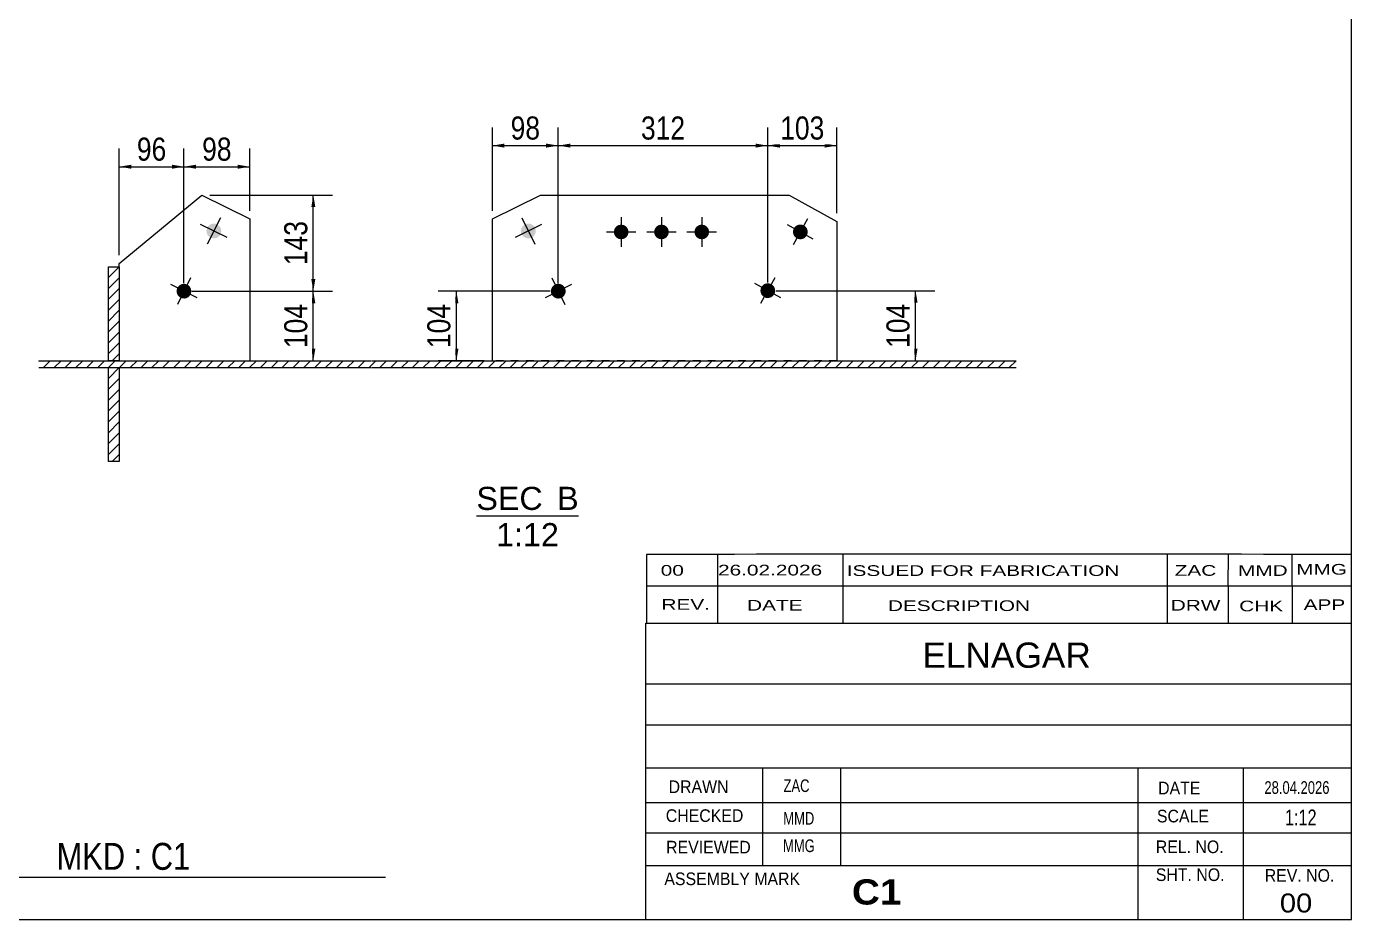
# Model space of a CAD drawing. Header units: millimetres. Extents: x -290 to 123, y -159 to 128.
# Drawn here: x -41.7 to 122.8, y -158.6 to -47.9 of the extents above; entities that cross this region are included whole.
import ezdxf

# ---------------------------------------------------------------- set-up
doc = ezdxf.new("R2010")
doc.units = ezdxf.units.MM
doc.linetypes.add('DXK_LINE_DOT1', pattern=[1.8814, 0.9407, -0.9407])
doc.styles.add('Arial', font='ARIAL.TTF', dxfattribs={"height": 0.2})
doc.styles.add('Arial Bold', font='ARIALBD.TTF', dxfattribs={"height": 0.2})
doc.styles.add('Arial Narrow', font='ARIALN.TTF', dxfattribs={"height": 0.2})

# ---------------------------------------------------------------- blocks, each defined once
blk = doc.blocks.new('Unknown-622979686-1210')
at = {"color": 5, "linetype": 'Continuous'}
for p, q in [((122.75, -158.63), (122.75, 128.37)), ((-287.25, -158.63), (122.75, -158.63))]:
    blk.add_line(p, q, dxfattribs=at)
blk = doc.blocks.new('Unknown-622979686-13 - 2855')
at = {"color": 1, "linetype": 'Continuous'}
blk.add_line((14.13, -108.58), (26.82, -108.58), dxfattribs=at)
at = {"color": 0, "linetype": 'Continuous'}
for points in [[(22.35, -107.83), (22.35, -104.83), (14.13, -104.83), (14.13, -107.83)], [(26.82, -107.83), (26.82, -104.83), (24.15, -104.83), (24.15, -107.83)], [(24.36, -112.33), (24.36, -109.33), (16.58, -109.33), (16.58, -112.33)]]:
    blk.add_wipeout(points, dxfattribs=at)
at = {"color": 136, "linetype": 'Continuous', "style": 'Arial'}
for s, height, p in [('SEC', 2.865, (14.13, -107.83)), ('B', 2.87, (24.15, -107.83)), ('1:12', 2.865, (16.58, -112.33))]:
    blk.add_text(s, height=height, dxfattribs=at).set_placement(p)
blk = doc.blocks.new('Part-622979686-2893 - 2855')
at = {"color": 2, "linetype": 'Continuous'}
for p, q in [((16.11, -71.74), (22.08, -68.77)), ((22.08, -68.77), (52.95, -68.77)), ((52.95, -68.77), (58.87, -72.04)), ((16.11, -89.33), (16.11, -71.74)), ((58.87, -72.04), (58.87, -89.33))]:
    blk.add_line(p, q, dxfattribs=at)
at = {"color": 7, "linetype": 'DXK_LINE_DOT1'}
blk.add_line((58.87, -89.33), (16.11, -89.33), dxfattribs=at)
blk = doc.blocks.new('Bolt-622979686-2910 - 2855')
at = {"linetype": 'Continuous'}
for points in [[(55.14, -73.79, -1), (53.54, -72.9, -1)], [(51.1, -81.08, -1), (49.5, -80.19, -1)]]:
    blk.add_hatch(color=3, dxfattribs=at).paths.add_polyline_path(points)
at = {"color": 3, "linetype": 'Continuous'}
for p, q in [((55.23, -71.74), (53.45, -74.95)), ((55.94, -74.23), (52.73, -72.46)), ((51.91, -81.52), (48.7, -79.75)), ((51.19, -79.03), (49.41, -82.24))]:
    blk.add_line(p, q, dxfattribs=at)
blk = doc.blocks.new('Part-622979686-2894 - 2855')
at = {"linetype": 'Continuous'}
h = blk.add_hatch(dxfattribs=at)
h.set_pattern_fill('', scale=0.3, style=0, pattern_type=0)
h.set_pattern_definition([(45, (-31.5201, -90.1657), (-0.67352, 0.67352), [])])
h.paths.add_polyline_path([(-30.19, -90.17), (-31.52, -90.17), (-31.52, -101.83), (-30.19, -101.83)])
at = {"color": 2, "linetype": 'Continuous'}
for p, q in [((-31.52, -90.17), (-30.19, -90.17)), ((-31.52, -101.83), (-31.52, -90.17)), ((-30.19, -90.17), (-30.19, -101.83)), ((-30.19, -101.83), (-31.52, -101.83))]:
    blk.add_line(p, q, dxfattribs=at)
blk = doc.blocks.new('Part-622979686-2895 - 2855')
at = {"linetype": 'Continuous'}
h = blk.add_hatch(dxfattribs=at)
h.set_pattern_fill('', scale=0.3, style=0, pattern_type=0)
h.set_pattern_definition([(45, (-31.5201, -77.6657), (-0.67352, 0.67352), [])])
h.paths.add_polyline_path([(-30.19, -77.67), (-31.52, -77.67), (-31.52, -89.33), (-30.19, -89.33)])
at = {"color": 2, "linetype": 'Continuous'}
for p, q in [((-31.52, -77.67), (-30.19, -77.67)), ((-31.52, -89.33), (-31.52, -77.67)), ((-30.19, -77.67), (-30.19, -89.33)), ((-30.19, -89.33), (-31.52, -89.33))]:
    blk.add_line(p, q, dxfattribs=at)
blk = doc.blocks.new('Part-622979686-2896 - 2855')
at = {"color": 2, "linetype": 'Continuous'}
for p, q in [((-30.19, -77.25), (-19.96, -68.77)), ((-19.96, -68.77), (-13.99, -71.74)), ((-13.99, -71.74), (-13.99, -89.33)), ((-30.19, -77.67), (-30.19, -77.25))]:
    blk.add_line(p, q, dxfattribs=at)
at = {"color": 7, "linetype": 'DXK_LINE_DOT1'}
for p, q in [((-30.19, -77.67), (-30.19, -89.33)), ((-30.19, -89.33), (-13.99, -89.33))]:
    blk.add_line(p, q, dxfattribs=at)
blk = doc.blocks.new('Part-622979686-2899 - 2855')
at = {"linetype": 'Continuous'}
h = blk.add_hatch(dxfattribs=at)
h.set_pattern_fill('', scale=0.3, style=0, pattern_type=0)
h.set_pattern_definition([(45, (81.1157, -89.3324), (-0.673519, 0.673519), [])])
h.paths.add_polyline_path([(81.12, -90.17), (81.12, -89.33), (-40.17, -89.33), (-40.17, -90.17)])
at = {"color": 2, "linetype": 'Continuous'}
for p, q in [((-40.17, -89.33), (1.01, -89.33)), ((-40.17, -90.17), (1.01, -90.17)), ((1.11, -89.33), (81.12, -89.33)), ((1.11, -90.17), (81.12, -90.17))]:
    blk.add_line(p, q, dxfattribs=at)
blk = doc.blocks.new('Bolt-622979686-2911 - 2855')
at = {"linetype": 'Continuous'}
for points in [[(21.4, -72.83, -1), (19.76, -73.64, -1)], [(25.12, -80.29, -1), (23.47, -81.1, -1)]]:
    blk.add_hatch(color=3, dxfattribs=at).paths.add_polyline_path(points)
at = {"color": 3, "linetype": 'Continuous'}
for p, q in [((19.77, -71.59), (21.4, -74.88)), ((22.22, -72.42), (18.94, -74.05)), ((25.94, -79.88), (22.65, -81.51)), ((23.48, -79.06), (25.11, -82.34))]:
    blk.add_line(p, q, dxfattribs=at)
blk = doc.blocks.new('Bolt-622979686-2912 - 2855')
at = {"linetype": 'Continuous'}
for points in [[(-17.63, -73.64, -1), (-19.28, -72.83, -1)], [(-21.35, -81.1, -1), (-22.99, -80.29, -1)]]:
    blk.add_hatch(color=3, dxfattribs=at).paths.add_polyline_path(points)
at = {"color": 3, "linetype": 'Continuous'}
for p, q in [((-17.64, -71.59), (-19.27, -74.88)), ((-16.81, -74.05), (-20.1, -72.42)), ((-20.53, -81.51), (-23.81, -79.88)), ((-21.35, -79.06), (-22.98, -82.34))]:
    blk.add_line(p, q, dxfattribs=at)
blk = doc.blocks.new('Bolt-622979686-2915 - 2855')
at = {"linetype": 'Continuous'}
for points in [[(33.02, -73.35, -1), (31.19, -73.35, -1)], [(38.02, -73.35, -1), (36.19, -73.35, -1)], [(43.02, -73.35, -1), (41.19, -73.35, -1)]]:
    blk.add_hatch(color=3, dxfattribs=at).paths.add_polyline_path(points)
at = {"color": 3, "linetype": 'Continuous'}
for p, q in [((32.1, -71.52), (32.1, -75.18)), ((37.1, -71.52), (37.1, -75.18)), ((42.1, -71.52), (42.1, -75.18)), ((30.27, -73.35), (33.94, -73.35)), ((35.27, -73.35), (38.94, -73.35)), ((40.27, -73.35), (43.94, -73.35))]:
    blk.add_line(p, q, dxfattribs=at)
blk = doc.blocks.new('StraightDimension-622979686-2980 - 2855')
at = {"linetype": 'Continuous'}
for points in [[(-6.36, -70.27), (-6.11, -68.77), (-5.86, -70.27)], [(-5.86, -79.2), (-6.11, -80.7), (-6.36, -79.2)]]:
    blk.add_hatch(color=7, dxfattribs=at).paths.add_polyline_path(points)
at = {"color": 7, "linetype": 'Continuous'}
for p, q in [((-18.96, -68.77), (-3.71, -68.77)), ((-6.11, -80.7), (-6.11, -68.77)), ((-21.17, -80.7), (-3.71, -80.7))]:
    blk.add_line(p, q, dxfattribs=at)
at = {"color": 0}
blk.add_wipeout([(-6.26, -71.39), (-10.46, -71.39), (-10.46, -78.07), (-6.26, -78.07)], dxfattribs=at)
at = {"color": 3, "style": 'Arial Narrow'}
blk.add_text('143', height=2.863, rotation=90.0002, dxfattribs=at).set_placement((-6.86, -77.47))
blk = doc.blocks.new('StraightDimension-622979686-2959 - 2855')
at = {"linetype": 'Continuous'}
for points in [[(17.61, -62.89), (16.11, -62.64), (17.61, -62.39)], [(22.79, -62.39), (24.29, -62.64), (22.79, -62.89)]]:
    blk.add_hatch(color=7, dxfattribs=at).paths.add_polyline_path(points)
at = {"color": 7, "linetype": 'Continuous'}
for p, q in [((16.11, -70.74), (16.11, -60.39)), ((24.29, -79.7), (24.29, -60.39)), ((16.11, -62.64), (24.29, -62.64))]:
    blk.add_line(p, q, dxfattribs=at)
at = {"color": 0}
blk.add_wipeout([(22.63, -62.49), (22.63, -58.29), (17.78, -58.29), (17.78, -62.49)], dxfattribs=at)
at = {"color": 3, "style": 'Arial Narrow'}
blk.add_text('98', height=2.863, dxfattribs=at).set_placement((18.38, -61.89))
blk = doc.blocks.new('StraightDimension-622979686-2919 - 2855')
at = {"linetype": 'Continuous'}
for points in [[(-20.67, -65.51), (-22.17, -65.26), (-20.67, -65.01)], [(-15.49, -65.01), (-13.99, -65.26), (-15.49, -65.51)]]:
    blk.add_hatch(color=7, dxfattribs=at).paths.add_polyline_path(points)
at = {"color": 7, "linetype": 'Continuous'}
for p, q in [((-22.17, -79.7), (-22.17, -63.01)), ((-13.99, -70.74), (-13.99, -63.01)), ((-22.17, -65.26), (-13.99, -65.26))]:
    blk.add_line(p, q, dxfattribs=at)
at = {"color": 0}
blk.add_wipeout([(-15.65, -65.11), (-15.65, -60.91), (-20.51, -60.91), (-20.51, -65.11)], dxfattribs=at)
at = {"color": 3, "style": 'Arial Narrow'}
blk.add_text('98', height=2.863, dxfattribs=at).set_placement((-19.91, -64.51))
blk = doc.blocks.new('StraightDimension-622979686-2929 - 2855')
at = {"linetype": 'Continuous'}
for points in [[(-28.69, -65.51), (-30.19, -65.26), (-28.69, -65.01)], [(-23.67, -65.01), (-22.17, -65.26), (-23.67, -65.51)]]:
    blk.add_hatch(color=7, dxfattribs=at).paths.add_polyline_path(points)
at = {"color": 7, "linetype": 'Continuous'}
for p, q in [((-30.19, -76.25), (-30.19, -63.01)), ((-22.17, -79.7), (-22.17, -63.01)), ((-30.19, -65.26), (-22.17, -65.26))]:
    blk.add_line(p, q, dxfattribs=at)
at = {"color": 0}
blk.add_wipeout([(-23.75, -65.11), (-23.75, -60.91), (-28.61, -60.91), (-28.61, -65.11)], dxfattribs=at)
at = {"color": 3, "style": 'Arial Narrow'}
blk.add_text('96', height=2.863, dxfattribs=at).set_placement((-28.01, -64.51))
blk = doc.blocks.new('StraightDimension-622979686-2940 - 2855')
at = {"linetype": 'Continuous'}
for points in [[(11.4, -82.2), (11.65, -80.7), (11.9, -82.2)], [(11.9, -87.83), (11.65, -89.33), (11.4, -87.83)]]:
    blk.add_hatch(color=7, dxfattribs=at).paths.add_polyline_path(points)
at = {"color": 7, "linetype": 'Continuous'}
for p, q in [((23.29, -80.7), (9.4, -80.7)), ((11.65, -89.33), (11.65, -80.7)), ((15.11, -89.33), (9.4, -89.33))]:
    blk.add_line(p, q, dxfattribs=at)
at = {"color": 0}
blk.add_wipeout([(11.5, -81.67), (7.3, -81.67), (7.3, -88.36), (11.5, -88.36)], dxfattribs=at)
at = {"color": 3, "style": 'Arial Narrow'}
blk.add_text('104', height=2.863, rotation=90.0002, dxfattribs=at).set_placement((10.9, -87.76))
blk = doc.blocks.new('StraightDimension-622979686-2949 - 2855')
at = {"linetype": 'Continuous'}
for points in [[(51.8, -62.89), (50.3, -62.64), (51.8, -62.39)], [(57.37, -62.39), (58.87, -62.64), (57.37, -62.89)]]:
    blk.add_hatch(color=7, dxfattribs=at).paths.add_polyline_path(points)
at = {"color": 7, "linetype": 'Continuous'}
for p, q in [((50.3, -79.64), (50.3, -60.39)), ((58.87, -71.04), (58.87, -60.39)), ((50.3, -62.64), (58.87, -62.64))]:
    blk.add_line(p, q, dxfattribs=at)
at = {"color": 0}
blk.add_wipeout([(57.93, -62.49), (57.93, -58.29), (51.24, -58.29), (51.24, -62.49)], dxfattribs=at)
at = {"color": 3, "style": 'Arial Narrow'}
blk.add_text('103', height=2.863, dxfattribs=at).set_placement((51.84, -61.89))
blk = doc.blocks.new('StraightDimension-622979686-2969 - 2855')
at = {"linetype": 'Continuous'}
for points in [[(25.79, -62.89), (24.29, -62.64), (25.79, -62.39)], [(48.8, -62.39), (50.3, -62.64), (48.8, -62.89)]]:
    blk.add_hatch(color=7, dxfattribs=at).paths.add_polyline_path(points)
at = {"color": 7, "linetype": 'Continuous'}
for p, q in [((24.29, -79.7), (24.29, -60.39)), ((50.3, -79.64), (50.3, -60.39)), ((24.29, -62.64), (50.3, -62.64))]:
    blk.add_line(p, q, dxfattribs=at)
at = {"color": 0}
blk.add_wipeout([(40.64, -62.49), (40.64, -58.29), (33.96, -58.29), (33.96, -62.49)], dxfattribs=at)
at = {"color": 3, "style": 'Arial Narrow'}
blk.add_text('312', height=2.863, dxfattribs=at).set_placement((34.56, -61.89))
blk = doc.blocks.new('StraightDimension-622979686-2990 - 2855')
at = {"linetype": 'Continuous'}
for points in [[(-6.36, -82.2), (-6.11, -80.7), (-5.86, -82.2)], [(-5.86, -87.83), (-6.11, -89.33), (-6.36, -87.83)]]:
    blk.add_hatch(color=7, dxfattribs=at).paths.add_polyline_path(points)
at = {"color": 7, "linetype": 'Continuous'}
for p, q in [((-21.17, -80.7), (-3.71, -80.7)), ((-6.11, -89.33), (-6.11, -80.7)), ((-12.99, -89.33), (-3.71, -89.33))]:
    blk.add_line(p, q, dxfattribs=at)
at = {"color": 0}
blk.add_wipeout([(-6.26, -81.67), (-10.46, -81.67), (-10.46, -88.36), (-6.26, -88.36)], dxfattribs=at)
at = {"color": 3, "style": 'Arial Narrow'}
blk.add_text('104', height=2.863, rotation=90.0002, dxfattribs=at).set_placement((-6.86, -87.76))
blk = doc.blocks.new('StraightDimension-622979686-2999 - 2855')
at = {"linetype": 'Continuous'}
for points in [[(68.39, -82.14), (68.64, -80.64), (68.89, -82.14)], [(68.89, -87.83), (68.64, -89.33), (68.39, -87.83)]]:
    blk.add_hatch(color=7, dxfattribs=at).paths.add_polyline_path(points)
at = {"color": 7, "linetype": 'Continuous'}
for p, q in [((51.3, -80.64), (71.04, -80.64)), ((68.64, -89.33), (68.64, -80.64)), ((59.87, -89.33), (71.04, -89.33))]:
    blk.add_line(p, q, dxfattribs=at)
at = {"color": 0}
blk.add_wipeout([(68.49, -81.64), (64.29, -81.64), (64.29, -88.33), (68.49, -88.33)], dxfattribs=at)
at = {"color": 3, "style": 'Arial Narrow'}
blk.add_text('104', height=2.863, rotation=90.0002, dxfattribs=at).set_placement((67.89, -87.73))
blk = doc.blocks.new('CBS_CALLOFF-622979686-33687')
at = {"color": 7, "linetype": 'Continuous'}
blk.add_line((-113.37, -153.36), (2.86, -153.38), dxfattribs=at)
at = {"color": 3, "linetype": 'Continuous', "style": 'Arial Narrow'}
blk.add_text('QTY= 1 Nos.      COLUMN     MKD : C1', height=3.3405, dxfattribs=at).set_placement((-88.48, -152.47))
blk = doc.blocks.new('CBS_NAME_BLOG-622979686-33688')
at = {"color": 7, "linetype": 'Continuous'}
for p, q in [((35.16, -121.88), (122.68, -121.88)), ((35.16, -158.59), (35.16, -121.88)), ((35.16, -129.42), (122.68, -129.42)), ((35.23, -134.47), (122.75, -134.47)), ((35.16, -139.84), (122.68, -139.84)), ((49.68, -151.95), (49.68, -139.85)), ((59.37, -151.93), (59.37, -139.86)), ((96.28, -158.59), (96.28, -139.86)), ((109.33, -158.59), (109.33, -139.85)), ((35.17, -144.14), (122.75, -144.12)), ((35.16, -147.89), (122.68, -147.89)), ((35.16, -151.93), (122.68, -151.93)), ((35.16, -158.63), (122.75, -158.63))]:
    blk.add_line(p, q, dxfattribs=at)
at = {"color": 3, "linetype": 'Continuous', "style": 'Arial'}
blk.add_text('ELNAGAR', height=3.133, dxfattribs=at).set_placement((69.48, -127.41))
at = {"color": 3, "linetype": 'Continuous'}
for s, height, style, width, p in [('DRAWN', 1.566, 'Arial', 0.9, (37.99, -142.95)), ('ZAC', 1.565, 'Arial Narrow', 0.9, (52.25, -142.82)), ('DATE', 1.566, 'Arial', 0.9, (98.75, -143.11)), ('28.04.2026', 1.565, 'Arial Narrow', 0.9, (111.94, -143.05)), ('CHECKED', 1.566, 'Arial', 0.9, (37.64, -146.53)), ('MMD', 1.565, 'Arial Narrow', 0.9, (52.22, -146.87)), ('SCALE', 1.566, 'Arial', 0.9, (98.6, -146.59)), ('1:12', 1.957, 'Arial Narrow', 0.9, (114.49, -146.95)), ('REVIEWED', 1.566, 'Arial', 0.9, (37.68, -150.44)), ('MMG', 1.565, 'Arial Narrow', 0.9, (52.19, -150.27)), ('REL. NO.', 1.566, 'Arial', 0.9, (98.46, -150.4)), ('ASSEMBLY MARK', 1.5663, 'Arial', 0.9, (37.46, -154.37)), ('SHT. NO.', 1.566, 'Arial', 0.9, (98.46, -153.86)), ('REV. NO.', 1.566, 'Arial', 0.9, (111.98, -153.95)), ('C1', 3.131, 'Arial Bold', 1.1, (60.74, -156.78))]:
    blk.add_text(s, height=height, dxfattribs=dict(at, style=style, width=width)).set_placement(p)
at = {"color": 3, "style": 'Arial', "width": 1.1}
blk.add_text('00', height=2.349, dxfattribs=at).set_placement((113.86, -157.76))
blk = doc.blocks.new('CBS_REVISION-622979686-33689')
at = {"color": 7, "linetype": 'Continuous'}
for p, q in [((35.24, -113.35), (35.24, -117.25)), ((44.05, -113.34), (44.05, -117.25)), ((59.64, -117.25), (59.64, -113.32)), ((99.9, -117.25), (99.91, -113.33)), ((107.46, -117.25), (107.47, -113.33)), ((115.39, -117.25), (115.38, -113.34)), ((35.24, -117.25), (122.74, -117.25)), ((35.24, -117.25), (35.24, -121.88)), ((44.04, -117.25), (44.04, -121.88)), ((59.63, -117.25), (59.63, -121.82)), ((99.89, -117.25), (99.89, -121.88)), ((107.43, -117.25), (107.43, -121.88)), ((115.38, -117.25), (115.38, -121.88)), ((35.24, -121.88), (122.74, -121.88))]:
    blk.add_line(p, q, dxfattribs=at)
blk.add_arc((79, -28086.63), 27973.31, 89.910387, 90.089622, dxfattribs=at)
at = {"color": 7, "style": 'Arial Narrow', "width": 1.7}
for s, height, p in [('00', 1.326, (37.01, -115.99)), ('26.02.2026', 1.326, (44.12, -115.96)), ('ISSUED FOR FABRICATION', 1.3257, (60.1, -116.02)), ('ZAC', 1.326, (100.8, -116)), ('MMD', 1.326, (108.66, -116.01))]:
    blk.add_text(s, height=height, dxfattribs=at).set_placement(p)
at = {"color": 7, "linetype": 'Continuous', "style": 'Arial Narrow', "width": 1.7}
for s, height, p in [('MMG', 1.326, (115.88, -115.86)), ('REV.', 1.326, (37.1, -120.21)), ('DATE', 1.326, (47.73, -120.32)), ('DESCRIPTION', 1.3257, (65.21, -120.37)), ('DRW', 1.326, (100.32, -120.32)), ('CHK', 1.326, (108.81, -120.41)), ('APP', 1.326, (116.81, -120.25))]:
    blk.add_text(s, height=height, dxfattribs=at).set_placement(p)

msp = doc.modelspace()

# ---------------------------------------------------------------- block references
for name in ['Unknown-622979686-1210', 'Part-622979686-2896 - 2855', 'Part-622979686-2893 - 2855', 'Bolt-622979686-2912 - 2855', 'Bolt-622979686-2911 - 2855', 'Bolt-622979686-2915 - 2855', 'Bolt-622979686-2910 - 2855', 'Part-622979686-2895 - 2855', 'Part-622979686-2899 - 2855', 'Part-622979686-2894 - 2855', 'CBS_REVISION-622979686-33689', 'CBS_NAME_BLOG-622979686-33688', 'CBS_CALLOFF-622979686-33687']:
    msp.add_blockref(name, (0, 0))

# ---------------------------------------------------------------- next in the draw order: block references
for name in ['StraightDimension-622979686-2959 - 2855', 'StraightDimension-622979686-2949 - 2855', 'StraightDimension-622979686-2980 - 2855', 'StraightDimension-622979686-2940 - 2855', 'StraightDimension-622979686-2999 - 2855', 'Unknown-622979686-13 - 2855']:
    msp.add_blockref(name, (0, 0))

# ---------------------------------------------------------------- next in the draw order: block references
for name in ['StraightDimension-622979686-2969 - 2855', 'StraightDimension-622979686-2919 - 2855', 'StraightDimension-622979686-2990 - 2855']:
    msp.add_blockref(name, (0, 0))

# ---------------------------------------------------------------- next in the draw order: block references
msp.add_blockref('StraightDimension-622979686-2929 - 2855', (0, 0))

doc.saveas('drawing.dxf')
